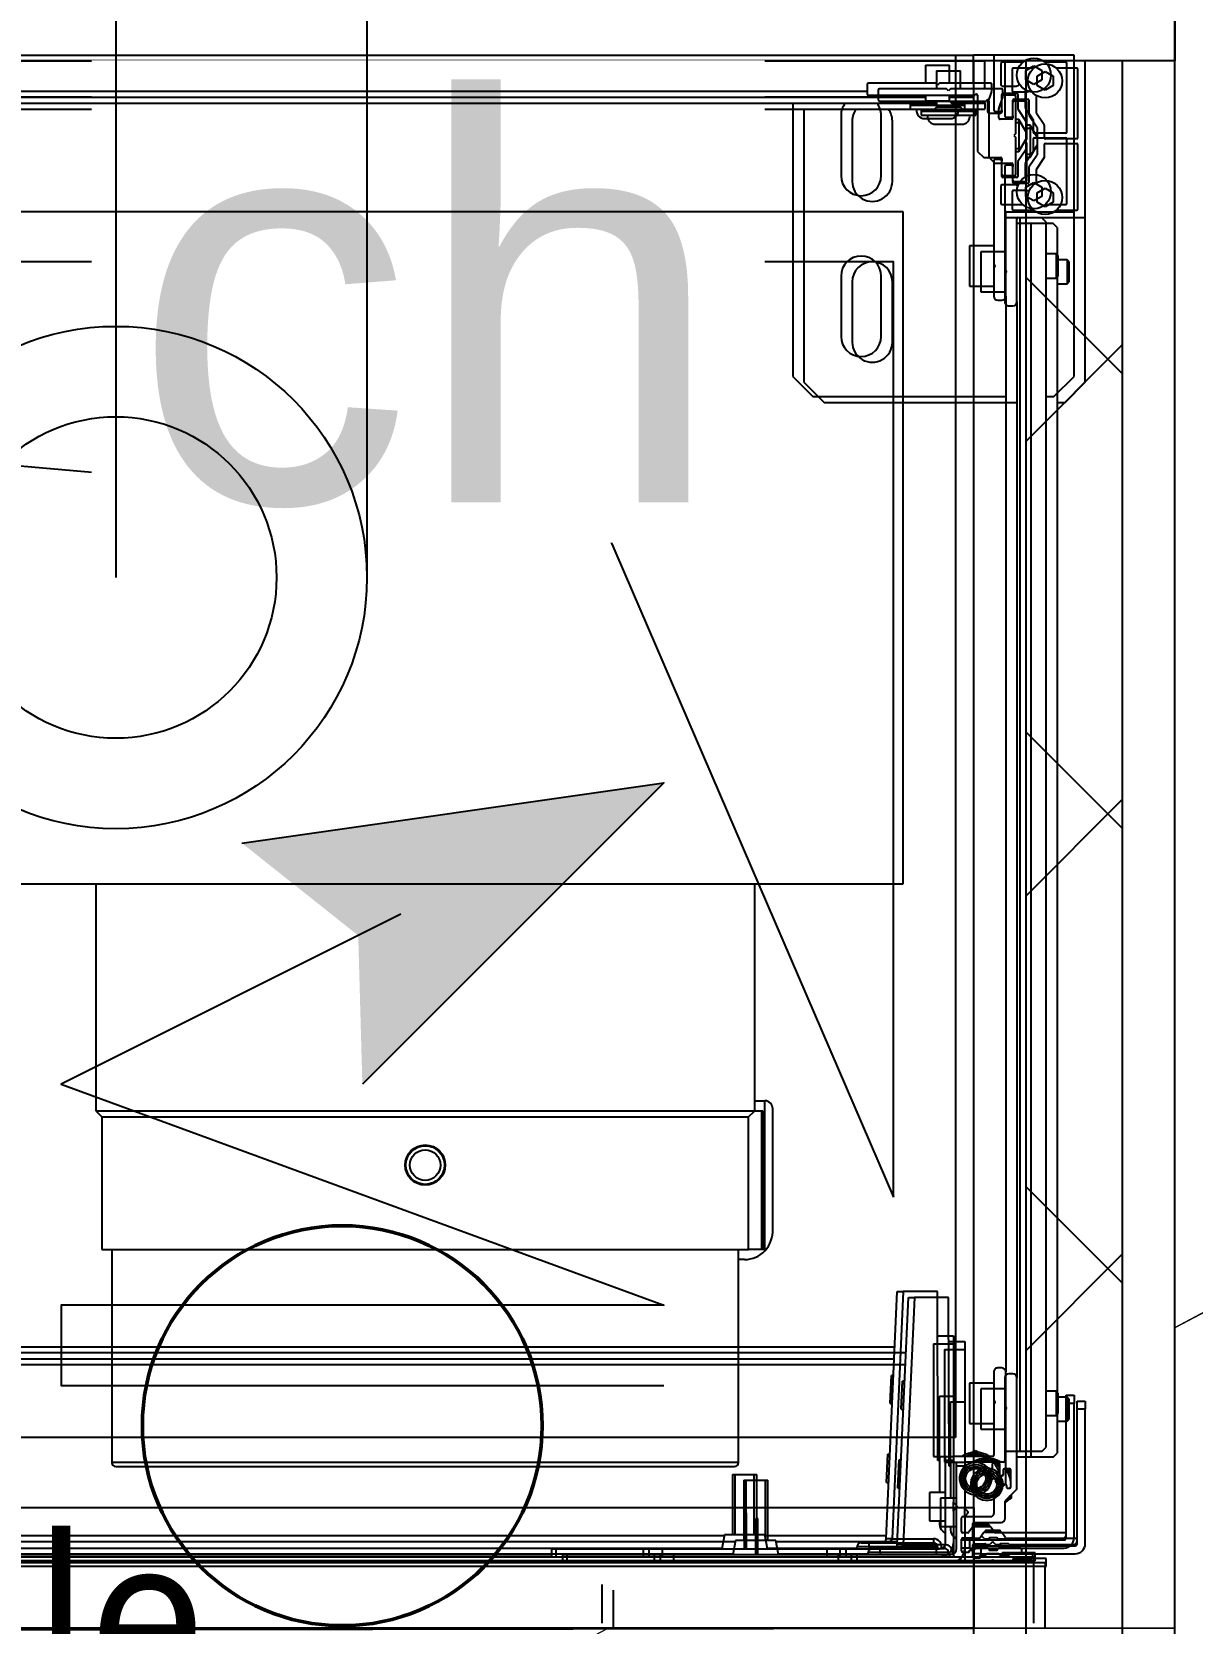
# Model space of a CAD drawing. Header units: millimetres. Extents: x 522027 to 600964, y -380282 to -298602.
# Drawn here: x 567995.1 to 568283.9, y -345042.5 to -344646.5 of the extents above; entities that cross this region are included whole.
import ezdxf

# ---------------------------------------------------------------- set-up
doc = ezdxf.new("R2010")
doc.units = ezdxf.units.MM
for name, color, linetype in [('3-BAT C-Niveau -2', 7, 'Continuous'), ('prlm-CHAUFF', 4, 'Continuous'), ('prlm-MOD', 64, 'Continuous')]:
    doc.layers.add(name, color=color, linetype=linetype)
doc.layers.add('faux plafond', color=9, linetype='Continuous', lineweight=15)
doc.layers.add('prlm-ELEC-CFO', color=1, linetype='Continuous', lineweight=25)
doc.styles.add('Arial', font='arial.ttf')
doc.styles.add('prlm-chauff', font='trebucbi.ttf', dxfattribs={"height": 18})

# ---------------------------------------------------------------- blocks, each defined once
blk = doc.blocks.new('C 90.MTI900_Alu_390')
at = {"layer": 'prlm-MOD', "color": 1, "linetype": 'Continuous'}
for p, q in [((-4.225, 0), (4.225, 0)), ((4.278, 0), (4.225, 0)), ((4.225, -0.07), (4.225, 0)), ((4.472, 0), (4.278, 0)), ((4.475, 0), (4.472, 0)), ((4.475, -0.003), (4.475, 0)), ((4.105, -0.025), (4.165, -0.025)), ((4.105, -0.025), (4.105, -0.07)), ((4.165, -0.07), (4.165, -0.025)), ((4.275, -0.003), (4.275, -0.137)), ((4.293, -0.021), (4.293, -0.074)), ((4.3467, -0.018), (4.296, -0.018)), ((4.355, -0.0385), (4.375, -0.0269)), ((4.355, -0.0615), (4.355, -0.0385)), ((4.375, -0.0269), (4.395, -0.0385)), ((4.395, -0.0385), (4.395, -0.0615)), ((4.454, -0.018), (4.4033, -0.018)), ((4.457, -0.191), (4.457, -0.021)), ((4.475, -0.387), (4.475, -0.003)), ((3.96, -0.073), (3.96, -0.097)), ((4.13, -0.07), (3.963, -0.07)), ((4.135, -0.075), (4.13, -0.07)), ((4.14, -0.07), (4.135, -0.075)), ((4.267, -0.07), (4.14, -0.07)), ((4.27, -0.0895), (4.27, -0.073)), ((4.296, -0.077), (4.3306, -0.077)), ((4.375, -0.0731), (4.355, -0.0615)), ((4.395, -0.0615), (4.375, -0.0731)), ((-4.105, -0.105), (4.105, -0.105)), ((-3.96, -0.09), (3.96, -0.09)), ((3.963, -0.1), (4.229, -0.1)), ((4.105, -0.115), (4.095, -0.125)), ((4.105, -0.1), (4.105, -0.115)), ((4.165, -0.115), (4.105, -0.115)), ((4.165, -0.115), (4.165, -0.1)), ((4.165, -0.105), (4.225, -0.105)), ((4.175, -0.125), (4.165, -0.115)), ((4.225, -0.105), (4.225, -0.1)), ((4.225, -0.105), (4.225, -0.12)), ((4.235, -0.1), (4.235, -0.24)), ((4.2602, -0.1195), (4.2698, -0.0905)), ((4.295, -0.137), (4.295, -0.098)), ((4.298, -0.095), (4.332, -0.095)), ((4.327, -0.1), (4.298, -0.1)), ((4.33, -0.195), (4.33, -0.103)), ((4.335, -0.098), (4.335, -0.1341)), ((4.353, -0.0864), (4.353, -0.1286)), ((-4.1, -0.12), (4.1, -0.12)), ((3.775, -0.12), (3.775, -0.8)), ((3.895, -0.15), (3.895, -0.3)), ((3.995, -0.3), (3.995, -0.15)), ((4.067, -0.12), (4.067, -0.125)), ((4.067, -0.125), (4.203, -0.125)), ((4.067, -0.125), (4.067, -0.135)), ((4.067, -0.135), (4.203, -0.135)), ((4.1025, -0.158), (4.1675, -0.158)), ((4.17, -0.12), (4.225, -0.12)), ((4.203, -0.125), (4.203, -0.12)), ((4.203, -0.135), (4.203, -0.125)), ((4.26, -0.142), (4.26, -0.1205)), ((4.292, -0.145), (4.263, -0.145)), ((4.278, -0.14), (4.292, -0.14)), ((4.295, -0.137), (4.295, -0.142)), ((4.3355, -0.1358), (4.3545, -0.1642)), ((4.3535, -0.1303), (4.3725, -0.1588)), ((4.33, -0.195), (4.325, -0.2)), ((4.3377, -0.16), (4.33, -0.16)), ((4.33, -0.1677), (4.3421, -0.1677)), ((4.3377, -0.16), (4.3377, -0.24)), ((4.355, -0.19), (4.3377, -0.16)), ((4.355, -0.1659), (4.355, -0.2341)), ((4.373, -0.1605), (4.373, -0.191)), ((4.454, -0.194), (4.376, -0.194)), ((4.325, -0.2), (4.33, -0.205)), ((4.33, -0.297), (4.33, -0.205)), ((4.33, -0.2323), (4.3421, -0.2323)), ((4.3545, -0.2358), (4.335, -0.265)), ((4.3377, -0.24), (4.355, -0.21)), ((4.373, -0.209), (4.373, -0.2404)), ((4.376, -0.206), (4.454, -0.206)), ((4.457, -0.369), (4.457, -0.209)), ((4.235, -0.24), (4.25, -0.255)), ((4.25, -0.255), (4.292, -0.255)), ((4.275, -0.263), (4.275, -0.52)), ((4.292, -0.26), (4.278, -0.26)), ((4.295, -0.258), (4.295, -0.263)), ((4.295, -0.302), (4.295, -0.263)), ((4.33, -0.24), (4.3377, -0.24)), ((4.335, -0.265), (4.335, -0.302)), ((4.353, -0.2714), (4.353, -0.3036)), ((4.373, -0.2404), (4.3535, -0.2697)), ((4.298, -0.3), (4.327, -0.3)), ((4.332, -0.305), (4.298, -0.305)), ((4.293, -0.326), (4.293, -0.369)), ((4.328, -0.323), (4.296, -0.323)), ((4.355, -0.3285), (4.375, -0.3169)), ((4.355, -0.3515), (4.355, -0.3285)), ((4.375, -0.3631), (4.355, -0.3515)), ((4.375, -0.3169), (4.395, -0.3285)), ((4.395, -0.3515), (4.375, -0.3631)), ((4.395, -0.3285), (4.395, -0.3515)), ((4.296, -0.372), (4.3467, -0.372)), ((4.305, -0.6), (4.305, -0.393)), ((4.308, -0.39), (4.472, -0.39)), ((4.4033, -0.372), (4.454, -0.372)), ((4.475, -0.8), (4.475, -0.387)), ((4.34, -0.405), (4.305, -0.405)), ((4.34, -0.405), (4.34, -3.475)), ((4.395, -0.405), (4.34, -0.405)), ((4.405, -0.415), (4.395, -0.405)), ((4.405, -0.415), (4.405, -3.465)), ((4.215, -0.475), (4.215, -0.575)), ((4.275, -0.475), (4.215, -0.475)), ((4.43, -0.495), (4.405, -0.495)), ((4.43, -0.495), (4.43, -0.555)), ((4.435, -0.5), (4.43, -0.495)), ((4.435, -0.55), (4.435, -0.5)), ((3.895, -0.55), (3.895, -0.7)), ((3.995, -0.7), (3.995, -0.55)), ((4.275, -0.52), (4.2779, -0.5229)), ((4.275, -0.52), (4.275, -0.53)), ((4.2779, -0.5271), (4.275, -0.53)), ((4.275, -0.53), (4.275, -0.6)), ((4.43, -0.555), (4.435, -0.55)), ((4.215, -0.575), (4.275, -0.575)), ((4.405, -0.555), (4.43, -0.555)), ((4.285, -0.61), (4.295, -0.61)), ((4.305, -0.6), (4.305, -3.277)), ((3.775, -0.8), (3.825, -0.85)), ((4.425, -0.85), (4.475, -0.8)), ((3.825, -0.85), (4.305, -0.85)), ((4.405, -0.85), (4.425, -0.85)), ((4.0071, -3.6913), (4.035, -3.077)), ((4.05, -3.077), (4.0221, -3.692)), ((4.035, -3.077), (4.05, -3.077)), ((4.1351, -3.077), (4.05, -3.077)), ((4.136, -3.497), (4.1351, -3.077)), ((4.125, -3.207), (4.125, -3.487)), ((4.125, -3.207), (4.175, -3.207)), ((4.1353, -3.187), (4.175, -3.187)), ((4.175, -3.187), (4.175, -3.207)), ((4.175, -3.207), (4.175, -3.337)), ((4.0287, -3.215), (-0.1325, -3.215)), ((4.0274, -3.245), (-0.1325, -3.245)), ((4.0173, -3.3556), (4.0205, -3.2854)), ((4.0255, -3.2857), (4.0205, -3.2854)), ((4.275, -3.277), (4.275, -3.3458)), ((4.295, -3.267), (4.285, -3.267)), ((4.305, -3.5528), (4.305, -3.277)), ((4.215, -3.305), (4.215, -3.405)), ((4.275, -3.305), (4.215, -3.305)), ((4.43, -3.325), (4.405, -3.325)), ((4.43, -3.325), (4.43, -3.385)), ((4.435, -3.33), (4.43, -3.325)), ((4.0173, -3.3556), (4.0223, -3.3558)), ((4.14, -3.337), (4.175, -3.337)), ((4.14, -3.487), (4.14, -3.337)), ((4.175, -3.337), (4.175, -3.487)), ((4.275, -3.3458), (4.275, -3.3582)), ((4.275, -3.3582), (4.275, -3.484)), ((4.2759, -3.3479), (4.2779, -3.3499)), ((4.2779, -3.3541), (4.2759, -3.3561)), ((4.435, -3.38), (4.435, -3.33)), ((4.455, -3.355), (4.455, -3.335)), ((4.455, -3.335), (4.475, -3.335)), ((4.455, -3.69), (4.455, -3.355)), ((4.475, -3.355), (4.455, -3.355)), ((4.475, -3.335), (4.475, -3.355)), ((4.475, -3.69), (4.475, -3.355)), ((4.215, -3.405), (4.275, -3.405)), ((4.405, -3.385), (4.43, -3.385)), ((4.43, -3.385), (4.435, -3.38)), ((4.0084, -3.5518), (4.0116, -3.4816)), ((4.0166, -3.4819), (4.0116, -3.4816)), ((4.22, -3.4778), (4.23, -3.472)), ((4.23, -3.472), (4.24, -3.4778)), ((4.34, -3.475), (4.305, -3.475)), ((4.395, -3.475), (4.34, -3.475)), ((4.395, -3.475), (4.405, -3.465)), ((4.125, -3.487), (4.14, -3.487)), ((4.14, -3.4972), (4.136, -3.497)), ((4.14, -3.487), (4.155, -3.487)), ((4.14, -3.487), (4.14, -3.577)), ((4.155, -3.487), (4.175, -3.487)), ((4.155, -3.497), (4.155, -3.487)), ((4.155, -3.702), (4.155, -3.497)), ((4.175, -3.497), (4.155, -3.497)), ((4.175, -3.487), (4.175, -3.49)), ((4.175, -3.49), (4.175, -3.6008)), ((4.272, -3.487), (4.178, -3.487)), ((4.195, -3.5614), (4.195, -3.5226)), ((4.268, -3.521), (4.2657, -3.521)), ((4.271, -3.507), (4.271, -3.518)), ((4.287, -3.504), (4.274, -3.504)), ((4.2854, -3.504), (4.29, -3.5066)), ((4.29, -3.549), (4.29, -3.507)), ((3.625, -3.532), (3.685, -3.532)), ((3.625, -3.532), (3.625, -3.682)), ((3.6311, -3.682), (3.6311, -3.532)), ((3.6789, -3.682), (3.6789, -3.532)), ((3.685, -3.682), (3.685, -3.532)), ((4.0084, -3.5518), (4.0134, -3.552)), ((4.2729, -3.542), (4.276, -3.542)), ((4.2769, -3.5821), (4.3041, -3.5549)), ((4.279, -3.545), (4.279, -3.549)), ((4.282, -3.552), (4.287, -3.552)), ((4.115, -3.577), (4.115, -3.647)), ((4.155, -3.577), (4.115, -3.577)), ((4.175, -3.6232), (4.175, -3.6008)), ((4.1759, -3.6029), (4.1829, -3.6099)), ((4.276, -3.627), (4.276, -3.5842)), ((4.2906, -3.577), (4.2806, -3.5828)), ((4.2906, -3.5684), (4.2906, -3.577)), ((3.655, -3.6411), (3.655, -3.6275)), ((3.66, -3.6275), (3.655, -3.6275)), ((3.655, -3.717), (3.655, -3.6411)), ((3.66, -3.6411), (3.655, -3.6411)), ((3.66, -3.6411), (3.66, -3.6275)), ((3.66, -3.717), (3.66, -3.6411)), ((4.175, -3.6232), (4.175, -3.734)), ((4.1829, -3.6141), (4.1759, -3.6211)), ((4.195, -3.674), (4.195, -3.64)), ((4.198, -3.637), (4.266, -3.637)), ((3.605, -3.682), (3.598, -3.717)), ((3.655, -3.682), (3.605, -3.682)), ((3.705, -3.682), (3.66, -3.682)), ((3.712, -3.717), (3.705, -3.682)), ((4.115, -3.647), (4.155, -3.647)), ((4.14, -3.647), (4.14, -3.6567)), ((4.2109, -3.677), (4.198, -3.677)), ((4.2221, -3.6633), (4.2134, -3.6757)), ((4.2654, -3.662), (4.2246, -3.662)), ((4.227, -3.657), (4.225, -3.659)), ((4.265, -3.659), (4.225, -3.659)), ((4.225, -3.659), (4.225, -3.662)), ((4.263, -3.657), (4.227, -3.657)), ((4.2293, -3.657), (4.2293, -3.662)), ((4.2607, -3.657), (4.2607, -3.662)), ((4.265, -3.659), (4.263, -3.657)), ((4.265, -3.662), (4.265, -3.659)), ((4.2766, -3.6757), (4.2679, -3.6633)), ((4.452, -3.677), (4.2791, -3.677)), ((4.455, -3.682), (4.455, -3.68)), ((-0.16, -3.715), (3.5984, -3.715)), ((3.6044, -3.685), (-0.15, -3.685)), ((3.175, -3.717), (3.185, -3.717)), ((3.175, -3.737), (3.175, -3.717)), ((3.185, -3.717), (3.4033, -3.717)), ((3.185, -3.717), (3.185, -3.737)), ((3.4033, -3.737), (3.4033, -3.717)), ((3.4033, -3.717), (3.4168, -3.717)), ((3.4168, -3.717), (3.45, -3.717)), ((3.4168, -3.717), (3.4168, -3.737)), ((3.45, -3.717), (3.86, -3.717)), ((3.45, -3.717), (3.45, -3.737)), ((4.0074, -3.685), (3.7056, -3.685)), ((3.7116, -3.715), (3.935, -3.715)), ((3.86, -3.717), (3.8932, -3.717)), ((3.86, -3.717), (3.86, -3.737)), ((3.8932, -3.717), (3.9067, -3.717)), ((3.8932, -3.737), (3.8932, -3.717)), ((3.9067, -3.717), (4.14, -3.717)), ((3.9067, -3.717), (3.9067, -3.737)), ((3.935, -3.717), (3.935, -3.712)), ((3.965, -3.712), (3.935, -3.712)), ((3.945, -3.702), (3.965, -3.702)), ((3.965, -3.702), (4.105, -3.702)), ((3.965, -3.712), (3.965, -3.702)), ((3.965, -3.712), (3.965, -3.717)), ((4.105, -3.712), (3.965, -3.712)), ((4.007, -3.6925), (4.0071, -3.6913)), ((4.0071, -3.6913), (4.0221, -3.692)), ((4.0221, -3.692), (4.022, -3.6925)), ((4.0221, -3.692), (4.125, -3.692)), ((4.105, -3.702), (4.125, -3.702)), ((4.105, -3.712), (4.105, -3.702)), ((4.105, -3.717), (4.105, -3.712)), ((4.135, -3.712), (4.105, -3.712)), ((4.125, -3.692), (4.125, -3.702)), ((4.135, -3.712), (4.135, -3.717)), ((4.195, -3.722), (4.195, -3.693)), ((4.195, -3.695), (4.215, -3.695)), ((4.215, -3.715), (4.195, -3.715)), ((4.198, -3.69), (4.2252, -3.69)), ((4.215, -3.695), (4.45, -3.695)), ((4.215, -3.695), (4.215, -3.715)), ((4.215, -3.715), (4.45, -3.715)), ((4.215, -3.72), (4.2251, -3.72)), ((4.215, -3.722), (4.215, -3.72)), ((4.2249, -3.7161), (4.221, -3.72)), ((4.2287, -3.7161), (4.2249, -3.7161)), ((4.225, -3.69), (4.225, -3.695)), ((4.228, -3.692), (4.2367, -3.692)), ((4.2293, -3.69), (4.2293, -3.695)), ((4.2595, -3.715), (4.231, -3.715)), ((4.2429, -3.6871), (4.2388, -3.6911)), ((4.2512, -3.6911), (4.2471, -3.6871)), ((4.2533, -3.692), (4.2625, -3.692)), ((4.2607, -3.69), (4.2607, -3.695)), ((4.2651, -3.7161), (4.2618, -3.7161)), ((4.265, -3.695), (4.265, -3.69)), ((4.269, -3.72), (4.2651, -3.7161)), ((4.2827, -3.69), (4.2653, -3.69)), ((4.2654, -3.72), (4.2826, -3.72)), ((4.2855, -3.692), (4.445, -3.692)), ((4.342, -3.715), (4.2885, -3.715)), ((4.345, -3.724), (4.345, -3.718)), ((-4.375, -3.737), (4.375, -3.737)), ((4.375, -3.747), (-4.375, -3.747)), ((-0.1667, -3.735), (3.175, -3.735)), ((4.165, -3.7265), (4.165, -3.737)), ((4.175, -3.734), (4.175, -3.737)), ((4.198, -3.725), (4.212, -3.725)), ((4.2429, -3.7321), (4.2379, -3.737)), ((4.2486, -3.7335), (4.2414, -3.7335)), ((4.2521, -3.737), (4.2471, -3.7321)), ((4.295, -3.734), (4.295, -3.73)), ((4.298, -3.727), (4.342, -3.727)), ((4.378, -3.727), (4.298, -3.727)), ((4.298, -3.727), (4.298, -3.737)), ((4.375, -3.737), (4.375, -3.747)), ((4.375, -3.747), (4.378, -3.747)), ((4.375, -3.792), (4.375, -3.747)), ((4.378, -3.747), (4.378, -3.727)), ((4.375, -3.902), (4.375, -3.792))]:
    blk.add_line(p, q, dxfattribs=at)
at = {"layer": 'prlm-MOD', "color": 1, "ltscale": 50}
blk.add_lwpolyline([(3.3, -3.8058), (3.3, -3.902)], dxfattribs=at)
at = {"layer": 'prlm-MOD', "color": 1, "linetype": 'Continuous'}
for centre, radius in [((4.375, -0.05), 0.0425), ((4.375, -0.34), 0.0425), ((4.23, -3.542), 0.035), ((4.23, -3.542), 0.03), ((4.23, -3.542), 0.025)]:
    blk.add_circle(centre, radius, dxfattribs=at)
for centre, radius, start, end in [((4.278, -0.003), 0.003, 90, 180), ((4.472, -0.003), 0.003, 0, 90), ((4.296, -0.021), 0.003, 90, 180), ((4.3467, -0.021), 0.003, 84.5182, 90), ((4.4033, -0.021), 0.003, 90, 95.4818), ((4.454, -0.021), 0.003, 0, 90), ((3.963, -0.073), 0.003, 90, 180), ((4.267, -0.073), 0.003, 0, 90), ((4.296, -0.074), 0.003, 180, 270), ((4.3306, -0.067), 0.01, 270, 326.3475), ((3.963, -0.097), 0.003, 180, 270), ((4.232, -0.1), 0.003, 0, 180), ((4.267, -0.0895), 0.003, 341.5651, 0), ((4.298, -0.098), 0.003, 90, 180), ((4.298, -0.103), 0.003, 90, 180), ((4.327, -0.103), 0.003, 0, 90), ((4.332, -0.098), 0.003, 0, 90), ((3.945, -0.15), 0.05, 143.1301, 180), ((3.945, -0.15), 0.05, 0, 36.8699), ((4.1025, -0.138), 0.02, 171.3731, 270), ((4.1025, -0.133), 0.02, 185.7392, 187.1808), ((4.1675, -0.138), 0.02, 270, 8.6269), ((4.1675, -0.133), 0.02, 352.8192, 354.2608), ((4.263, -0.1205), 0.003, 161.5651, 180), ((4.263, -0.142), 0.003, 180, 270), ((4.278, -0.137), 0.003, 180, 270), ((4.292, -0.137), 0.003, 270, 0), ((4.292, -0.142), 0.003, 270, 0), ((4.338, -0.1341), 0.003, 180, 213.6901), ((4.356, -0.1286), 0.003, 180, 213.6901), ((4.352, -0.1659), 0.003, 0, 33.6901), ((4.37, -0.1605), 0.003, 0, 33.6901), ((4.376, -0.191), 0.003, 180, 270), ((4.454, -0.191), 0.003, 270, 0), ((4.352, -0.2341), 0.003, 326.3099, 0), ((4.376, -0.209), 0.003, 90, 180), ((4.454, -0.209), 0.003, 0, 90), ((4.278, -0.263), 0.003, 90, 180), ((4.292, -0.258), 0.003, 0, 90), ((4.292, -0.263), 0.003, 0, 90), ((4.356, -0.2714), 0.003, 146.3099, 180), ((3.945, -0.3), 0.05, 180, 0), ((4.298, -0.297), 0.003, 180, 270), ((4.298, -0.302), 0.003, 180, 270), ((4.327, -0.297), 0.003, 270, 0), ((4.332, -0.302), 0.003, 270, 0), ((4.296, -0.326), 0.003, 90, 180), ((4.328, -0.333), 0.01, 46.149, 90), ((4.296, -0.369), 0.003, 180, 270), ((4.308, -0.393), 0.003, 90, 180), ((4.3467, -0.369), 0.003, 270, 275.4818), ((4.4033, -0.369), 0.003, 264.5182, 270), ((4.454, -0.369), 0.003, 270, 0), ((4.472, -0.387), 0.003, 270, 0), ((3.945, -0.55), 0.05, 0, 180), ((4.2758, -0.525), 0.003, 315, 45), ((4.285, -0.6), 0.01, 180, 270), ((4.295, -0.6), 0.01, 270, 0), ((3.945, -0.7), 0.05, 180, 0), ((4.285, -3.277), 0.01, 90, 180), ((4.295, -3.277), 0.01, 0, 90), ((4.278, -3.3458), 0.003, 180, 225), ((4.278, -3.3582), 0.003, 135, 180), ((4.2758, -3.352), 0.003, 315, 45), ((4.23, -3.542), 0.065, 57.7958, 122.2042), ((4.23, -3.542), 0.06, 66.4435, 113.5565), ((4.272, -3.484), 0.003, 270, 0), ((4.178, -3.49), 0.003, 90, 180), ((4.23, -3.542), 0.04, 33.9272, 355.9994), ((4.2657, -3.518), 0.003, 213.9272, 270), ((4.23, -3.542), 0.04, 0, 33.9272), ((4.268, -3.518), 0.003, 270, 0), ((4.274, -3.507), 0.003, 90, 180), ((4.23, -3.542), 0.06, 0, 39.2965), ((4.23, -3.542), 0.065, 22.6199, 35.7758), ((4.287, -3.507), 0.003, 0, 90), ((4.2729, -3.545), 0.003, 90, 175.9994), ((4.23, -3.542), 0.04, 355.9994, 0), ((4.276, -3.545), 0.003, 0, 90), ((4.282, -3.549), 0.003, 180, 270), ((4.287, -3.549), 0.003, 270, 0), ((4.23, -3.542), 0.06, 351.491, 0), ((4.302, -3.5528), 0.003, 315, 0), ((4.178, -3.6008), 0.003, 180, 225), ((4.23, -3.542), 0.065, 315.0475, 333.838), ((4.279, -3.5842), 0.003, 135, 180), ((4.178, -3.6232), 0.003, 135, 180), ((4.1808, -3.612), 0.003, 315, 45), ((4.198, -3.64), 0.003, 90, 180), ((4.266, -3.627), 0.01, 270, 0), ((4.16, -3.6567), 0.02, 180, 230.1159), ((4.1151, -3.7104), 0.05, 37.0861, 50.1159), ((4.198, -3.674), 0.003, 180, 270), ((4.2109, -3.674), 0.003, 270, 325.008), ((4.2246, -3.665), 0.003, 90, 145.008), ((4.2654, -3.665), 0.003, 34.992, 90), ((4.2791, -3.674), 0.003, 214.992, 270), ((4.445, -3.682), 0.01, 270, 0), ((4.452, -3.68), 0.003, 0, 90), ((3.945, -3.712), 0.01, 90, 180), ((3.997, -3.692), 0.01, 270, 357.3974), ((4.125, -3.712), 0.02, 347.588, 90), ((4.125, -3.712), 0.01, 0, 90), ((4.14, -3.702), 0.035, 270, 0), ((4.14, -3.702), 0.015, 270, 0), ((4.198, -3.693), 0.003, 90, 180), ((4.198, -3.722), 0.003, 180, 270), ((4.212, -3.722), 0.003, 270, 0), ((4.215, -3.715), 0.01, 353.9388, 0), ((4.2251, -3.717), 0.003, 270, 350.4059), ((4.2252, -3.693), 0.003, 19.4712, 90), ((4.231, -3.718), 0.003, 90, 170.4059), ((4.2367, -3.689), 0.003, 270, 315), ((4.245, -3.6892), 0.003, 45, 135), ((4.2533, -3.689), 0.003, 225, 270), ((4.2595, -3.718), 0.003, 9.5941, 90), ((4.2653, -3.693), 0.003, 90, 160.5288), ((4.2654, -3.717), 0.003, 189.5941, 270), ((4.275, -3.715), 0.01, 180, 186.0612), ((4.2826, -3.717), 0.003, 270, 350.4059), ((4.2827, -3.693), 0.003, 19.4712, 90), ((4.2885, -3.718), 0.003, 90, 170.4059), ((4.342, -3.718), 0.003, 0, 90), ((4.45, -3.69), 0.025, 270, 0), ((4.45, -3.69), 0.005, 270, 0), ((4.178, -3.734), 0.003, 180, 270), ((4.245, -3.7342), 0.003, 45, 135), ((4.292, -3.734), 0.003, 270, 0), ((4.298, -3.73), 0.003, 90, 180), ((4.342, -3.724), 0.003, 270, 0)]:
    blk.add_arc(centre, radius, start, end, dxfattribs=at)
for centre, major_axis, ratio, start_param, end_param in [((3.997, -3.692), (-0.025, 0), 0.4, 1.570796, 3.096169), ((4.022, -3.6931), (-0.015, 0.0007), 0.045361, -1.568734, 0)]:
    blk.add_ellipse(centre, major_axis=major_axis, ratio=ratio, start_param=start_param, end_param=end_param, dxfattribs=at)
blk = doc.blocks.new('xi.uta')
at = {"layer": 'prlm-ELEC-CFO', "lineweight": 5}
blk.add_hatch(color=0, dxfattribs=at).paths.add_polyline_path([(-3, 6), (-0.103, 3.699), (0, 0), (7.5, 7.5)])
at = {"layer": 'prlm-ELEC-CFO', "color": 0}
for points in [[(-3, 6), (7.5, 7.5), (0, 0)], [(0.955, 4.227), (-7.5, 0), (7.5, -5.5), (-7.5, -5.5), (-7.5, -7.5), (7.5, -7.5)]]:
    blk.add_lwpolyline(points, dxfattribs=at)

msp = doc.modelspace()

# ---------------------------------------------------------------- hatches: boundary and pattern name
h = msp.add_hatch()
h.set_pattern_fill('02_ISOLANT', color=256, scale=10, angle=90, style=0, pattern_type=2)
h.set_pattern_definition([(134.999993, (505019.33, 142779.7), (-56.568549, -56.568536), []), (224.999993, (505019.33, 142779.7), (-56.568536, 56.568549), [])])
h.paths.add_polyline_path([(568242.59, -345499.51), (568266.59, -345499.51), (568266.59, -344653.71), (568242.59, -344653.71)])
at = {"layer": 'faux plafond'}
h = msp.add_hatch(dxfattribs=at)
h.set_pattern_fill('BA 13', color=256, scale=10, angle=-10.7236, style=0, pattern_type=2)
h.set_pattern_definition([(207.93621, (505019.33, 142779.7), (-142.2261, 319.79952), [])])
h.paths.add_polyline_path([(568279.59, -345043.61), (568279.59, -344229.81), (569629.26, -344229.81), (569629.29, -344877.7), (570299.64, -344877.69), (570299.67, -346529.71), (567330.92, -346531.34), (567330.89, -345045.24)])

# ---------------------------------------------------------------- linework, layer by layer
for p, q in [((568279.59, -344158.71), (568279.59, -344653.71)), ((568279.59, -344158.71), (568279.59, -344653.71)), ((568279.59, -344653.71), (567279.59, -344653.71)), ((568279.59, -344653.71), (567279.59, -344653.71)), ((568229.59, -345499.51), (568229.59, -344653.71)), ((568279.59, -344653.71), (568229.59, -344653.71)), ((568229.59, -345499.51), (568229.59, -344653.71)), ((568242.59, -345499.51), (568242.59, -344653.71)), ((568242.59, -345499.51), (568242.59, -344653.71)), ((568266.59, -345499.51), (568266.59, -344653.71)), ((568266.59, -345499.51), (568266.59, -344653.71)), ((568279.59, -345499.51), (568279.59, -344653.71))]:
    msp.add_line(p, q)
at = {"ltscale": 50.8, "flags": 128}
msp.add_lwpolyline([(568279.59, -345043.61), (568279.59, -344229.81), (569629.26, -344229.81), (569629.29, -344877.7), (570299.64, -344877.69), (570299.67, -346529.71), (567330.92, -346531.34), (567330.89, -345045.24)], close=True, dxfattribs=at)
at = {"flags": 128}
for points in [[(568209.59, -344936.44), (568209.59, -344703.71), (567414.63, -344703.71), (568136.59, -344767.18)], [(567329.59, -345013.71), (568229.59, -345013.71), (568229.59, -345043.71), (567329.59, -345043.71)]]:
    msp.add_lwpolyline(points, close=True, dxfattribs=at)
at = {"layer": '3-BAT C-Niveau -2', "ltscale": 50.8, "flags": 128}
msp.add_lwpolyline([(568279.59, -345043.61), (568279.59, -344229.81), (569629.26, -344229.81), (569629.29, -344877.7), (570299.64, -344877.69), (570299.67, -346529.71), (567330.92, -346531.34), (567330.89, -345045.24)], close=True, dxfattribs=at)
at = {"layer": 'faux plafond'}
msp.add_line((569629.26, -344253.3), (568279.59, -344969.01), dxfattribs=at)
at = {"layer": 'prlm-CHAUFF'}
for p, q in [((568225.03, -344652.28), (568225.03, -344996.28)), ((568225.03, -344996.28), (567807.03, -344996.28))]:
    msp.add_line(p, q, dxfattribs=at)
at = {"layer": 'prlm-CHAUFF', "ltscale": 50}
for p, q in [((568212.03, -344858.49), (568212.03, -344691.29)), ((567402.03, -344858.48), (568212.03, -344858.49)), ((568011.03, -344858.49), (568011.03, -344914.99)), ((568175.03, -344914.99), (568175.03, -344858.49)), ((568175.03, -344912.49), (568177.53, -344912.49)), ((568177.58, -344949.49), (568177.58, -344912.49)), ((568011.03, -344914.99), (568175.03, -344914.99)), ((568011.03, -344914.99), (568012.53, -344916.49)), ((568012.53, -344916.49), (568173.53, -344916.49)), ((568012.53, -344916.49), (568012.53, -344949.49)), ((568173.53, -344916.49), (568175.03, -344914.99)), ((568173.53, -344949.49), (568173.53, -344916.49)), ((568175.03, -344914.99), (568176.83, -344914.99)), ((568176.83, -344949.49), (568176.83, -344914.99)), ((568176.83, -344914.99), (568177.03, -344914.99)), ((568177.03, -344949.49), (568177.03, -344914.99)), ((568179.53, -344944.45), (568179.53, -344914.49)), ((568176.83, -344924.22), (568177.03, -344924.22)), ((568177.03, -344925.22), (568176.83, -344925.22)), ((568176.83, -344925.72), (568177.03, -344925.72)), ((568177.03, -344929.22), (568176.83, -344929.22)), ((568176.83, -344932.99), (568177.03, -344932.99)), ((568177.03, -344936.49), (568176.83, -344936.49)), ((568012.53, -344949.49), (568173.53, -344949.49)), ((568015.03, -344949.49), (568015.02, -345002.49)), ((568171.02, -345002.49), (568171.03, -344949.49)), ((568172.53, -344951.99), (568171.03, -344951.99)), ((568177.58, -344949.49), (568173.53, -344949.49)), ((568171.02, -345002.49), (568015.02, -345002.49)), ((568016.02, -345003.49), (568170.02, -345003.49))]:
    msp.add_line(p, q, dxfattribs=at)
for radius in [5, 4.8, 3.8]:
    msp.add_circle((568093.03, -344928.49), radius, dxfattribs=at)
for centre, radius, start, end in [((568177.53, -344914.49), 2, 88.3228, 89.9989), ((568177.53, -344914.49), 2, 359.9989, 88.3228), ((568171.77, -344944.69), 7.76, 318.5237, 1.7664), ((568172.53, -344944.99), 7, 269.9989, 316.272), ((568016.02, -345002.49), 1, 179.9989, 269.9989), ((568170.02, -345002.49), 1, 269.9989, 359.9989)]:
    msp.add_arc(centre, radius, start, end, dxfattribs=at)
for centre, major_axis, ratio, start_param, end_param in [((568164.53, -344938.32), (12.5, 0), 0.146694, 0, 0.179125), ((568172.53, -344938.32), (4.5, 0), 0.974723, 5.983927, 6.283185), ((568172.53, -344941.88), (4.5, 0), 0.974723, 5.983927, 6.283185)]:
    msp.add_ellipse(centre, major_axis=major_axis, ratio=ratio, start_param=start_param, end_param=end_param, dxfattribs=at)
msp.add_open_spline([(568176.84, -344946.2), (568176.88, -344946.08), (568176.91, -344945.95), (568177, -344945.53), (568177.03, -344945.23), (568177.03, -344944.94)], degree=3, knots=[0.8185803, 0.8185803, 0.8185803, 0.8185803, 0.875, 0.875, 1, 1, 1, 1], dxfattribs=at)
at = {"layer": 'prlm-ELEC-CFO', "lineweight": 50}
msp.add_circle((568072.39, -344993.34), 49.76, dxfattribs=at)
at = {"layer": 'prlm-MOD'}
for p, q in [((568234.83, -344652.28), (568229.53, -344652.28)), ((568229.53, -344659.28), (568229.53, -344652.28)), ((568254.23, -344652.28), (568234.83, -344652.28)), ((568254.53, -344652.28), (568254.23, -344652.28)), ((568254.53, -344652.58), (568254.53, -344652.28)), ((568217.53, -344654.78), (568223.53, -344654.78)), ((568217.53, -344654.78), (568217.53, -344659.28)), ((568223.53, -344659.28), (568223.53, -344654.78)), ((568234.53, -344652.58), (568234.53, -344665.98)), ((568236.33, -344654.38), (568236.33, -344659.68)), ((568241.7, -344654.08), (568236.63, -344654.08)), ((568242.53, -344656.13), (568244.53, -344654.98)), ((568242.53, -344658.44), (568242.53, -344656.13)), ((568244.53, -344654.98), (568246.53, -344656.13)), ((568246.53, -344656.13), (568246.53, -344658.44)), ((568252.43, -344654.08), (568247.36, -344654.08)), ((568252.73, -344671.38), (568252.73, -344654.38)), ((568254.53, -344690.98), (568254.53, -344652.58)), ((568203.03, -344659.58), (568203.03, -344661.98)), ((568220.03, -344659.28), (568203.33, -344659.28)), ((568220.53, -344659.78), (568220.03, -344659.28)), ((568221.03, -344659.28), (568220.53, -344659.78)), ((568233.73, -344659.28), (568221.03, -344659.28)), ((568234.03, -344661.24), (568234.03, -344659.58)), ((568236.63, -344659.98), (568240.1, -344659.98)), ((568244.53, -344659.59), (568242.53, -344658.44)), ((568246.53, -344658.44), (568244.53, -344659.59)), ((568203.33, -344662.28), (568229.93, -344662.28)), ((568217.53, -344663.78), (568216.53, -344664.78)), ((568217.53, -344662.28), (568217.53, -344663.78)), ((568223.53, -344663.78), (568217.53, -344663.78)), ((568223.53, -344663.78), (568223.53, -344662.28)), ((568223.53, -344662.78), (568229.53, -344662.78)), ((568224.53, -344664.78), (568223.53, -344663.78)), ((568229.53, -344662.78), (568229.53, -344662.28)), ((568229.53, -344662.78), (568229.53, -344664.28)), ((568230.53, -344662.28), (568230.53, -344676.28)), ((568233.05, -344664.24), (568234.02, -344661.33)), ((568236.53, -344665.98), (568236.53, -344662.08)), ((568236.83, -344661.78), (568240.23, -344661.78)), ((568239.73, -344662.28), (568236.83, -344662.28)), ((568240.03, -344671.78), (568240.03, -344662.58)), ((568240.53, -344662.08), (568240.53, -344665.69)), ((568242.33, -344660.92), (568242.33, -344665.15)), ((568184.53, -344664.28), (568184.53, -344732.28)), ((568196.53, -344667.28), (568196.53, -344682.28)), ((568206.53, -344682.28), (568206.53, -344667.28)), ((568213.73, -344664.28), (568213.73, -344664.78)), ((568213.73, -344664.78), (568227.33, -344664.78)), ((568213.73, -344664.78), (568213.73, -344665.78)), ((568213.73, -344665.78), (568227.33, -344665.78)), ((568217.28, -344668.08), (568223.78, -344668.08)), ((568224.03, -344664.28), (568229.53, -344664.28)), ((568227.33, -344664.78), (568227.33, -344664.28)), ((568227.33, -344665.78), (568227.33, -344664.78)), ((568233.03, -344666.48), (568233.03, -344664.33)), ((568236.23, -344666.78), (568233.33, -344666.78)), ((568234.83, -344666.28), (568236.23, -344666.28)), ((568236.53, -344665.98), (568236.53, -344666.48)), ((568240.58, -344665.86), (568242.48, -344668.71)), ((568242.38, -344665.31), (568244.28, -344668.16)), ((568240.03, -344671.78), (568239.53, -344672.28)), ((568240.8, -344668.28), (568240.03, -344668.28)), ((568240.03, -344669.05), (568241.24, -344669.05)), ((568240.8, -344668.28), (568240.8, -344676.28)), ((568242.53, -344671.28), (568240.8, -344668.28)), ((568242.53, -344668.88), (568242.53, -344675.69)), ((568244.33, -344668.33), (568244.33, -344671.38)), ((568252.43, -344671.68), (568244.63, -344671.68)), ((568239.53, -344672.28), (568240.03, -344672.78)), ((568240.03, -344681.98), (568240.03, -344672.78)), ((568240.03, -344675.52), (568241.24, -344675.52)), ((568242.48, -344675.86), (568240.53, -344678.78)), ((568240.8, -344676.28), (568242.53, -344673.28)), ((568244.33, -344673.18), (568244.33, -344676.33)), ((568244.63, -344672.88), (568252.43, -344672.88)), ((568252.73, -344689.18), (568252.73, -344673.18)), ((568230.53, -344676.28), (568232.03, -344677.78)), ((568232.03, -344677.78), (568236.23, -344677.78)), ((568234.53, -344678.58), (568234.53, -344704.28)), ((568236.23, -344678.28), (568234.83, -344678.28)), ((568236.53, -344678.08), (568236.53, -344678.58)), ((568236.53, -344682.48), (568236.53, -344678.58)), ((568240.03, -344676.28), (568240.8, -344676.28)), ((568240.53, -344678.78), (568240.53, -344682.48)), ((568242.33, -344679.42), (568242.33, -344682.65)), ((568244.33, -344676.33), (568242.38, -344679.25)), ((568236.83, -344682.28), (568239.73, -344682.28)), ((568240.23, -344682.78), (568236.83, -344682.78)), ((568242.53, -344685.13), (568244.53, -344683.98)), ((568244.53, -344683.98), (568246.53, -344685.13)), ((568236.33, -344684.88), (568236.33, -344689.18)), ((568239.83, -344684.58), (568236.63, -344684.58)), ((568242.53, -344687.44), (568242.53, -344685.13)), ((568244.53, -344688.59), (568242.53, -344687.44)), ((568246.53, -344687.44), (568244.53, -344688.59)), ((568246.53, -344685.13), (568246.53, -344687.44)), ((568236.63, -344689.48), (568241.7, -344689.48)), ((568237.53, -344712.28), (568237.53, -344691.58)), ((568237.83, -344691.28), (568254.23, -344691.28)), ((568247.36, -344689.48), (568252.43, -344689.48)), ((568254.53, -344732.28), (568254.53, -344690.98)), ((568241.03, -344692.78), (568237.53, -344692.78)), ((568241.03, -344692.78), (568241.03, -344999.78)), ((568246.53, -344692.78), (568241.03, -344692.78)), ((568247.53, -344693.78), (568246.53, -344692.78)), ((568247.53, -344693.78), (568247.53, -344998.78)), ((568228.53, -344699.78), (568228.53, -344709.78)), ((568234.53, -344699.78), (568228.53, -344699.78)), ((568250.03, -344701.78), (568247.53, -344701.78)), ((568250.03, -344701.78), (568250.03, -344707.79)), ((568250.53, -344702.28), (568250.03, -344701.78)), ((568250.53, -344707.29), (568250.53, -344702.28)), ((568196.53, -344707.28), (568196.53, -344722.28)), ((568206.53, -344722.28), (568206.53, -344707.28)), ((568234.53, -344704.28), (568234.82, -344704.57)), ((568234.53, -344704.28), (568234.53, -344705.28)), ((568234.82, -344705), (568234.53, -344705.28)), ((568234.53, -344705.28), (568234.53, -344712.28)), ((568247.53, -344707.79), (568250.03, -344707.79)), ((568250.03, -344707.79), (568250.53, -344707.29)), ((568228.53, -344709.78), (568234.53, -344709.78)), ((568235.53, -344713.28), (568236.53, -344713.28)), ((568237.53, -344712.28), (568237.53, -344979.98)), ((568184.53, -344732.28), (568189.53, -344737.28)), ((568249.53, -344737.28), (568254.53, -344732.28)), ((568189.53, -344737.28), (568237.53, -344737.28)), ((568247.53, -344737.28), (568249.53, -344737.28)), ((568207.74, -345021.42), (568210.53, -344959.98)), ((568212.03, -344959.98), (568209.24, -345021.48)), ((568210.53, -344959.98), (568212.03, -344959.98)), ((568220.54, -344959.98), (568212.03, -344959.98)), ((568220.63, -345001.98), (568220.54, -344959.98)), ((568219.53, -344972.98), (568219.53, -345000.98)), ((568219.53, -344972.98), (568224.53, -344972.98)), ((568220.57, -344970.98), (568224.53, -344970.98)), ((568224.53, -344970.98), (568224.53, -344972.98)), ((568224.53, -344972.98), (568224.53, -344985.98)), ((568209.9, -344973.78), (567793.78, -344973.78)), ((568209.77, -344976.78), (567793.78, -344976.78)), ((568208.76, -344987.85), (568209.08, -344980.83)), ((568209.58, -344980.85), (568209.08, -344980.83)), ((568234.53, -344979.98), (568234.53, -344986.86)), ((568236.53, -344978.98), (568235.53, -344978.98)), ((568237.53, -345007.56), (568237.53, -344979.98)), ((568228.53, -344982.78), (568228.53, -344992.78)), ((568234.53, -344982.78), (568228.53, -344982.78)), ((568250.03, -344984.78), (568247.53, -344984.78)), ((568250.03, -344984.78), (568250.03, -344990.79)), ((568250.53, -344985.28), (568250.03, -344984.78)), ((568208.76, -344987.85), (568209.26, -344987.87)), ((568221.03, -344985.98), (568224.53, -344985.98)), ((568221.03, -345000.98), (568221.03, -344985.98)), ((568224.53, -344985.98), (568224.53, -345000.98)), ((568234.53, -344986.86), (568234.53, -344988.11)), ((568234.53, -344988.11), (568234.53, -345000.68)), ((568234.62, -344987.07), (568234.82, -344987.27)), ((568234.82, -344987.7), (568234.62, -344987.9)), ((568250.53, -344990.29), (568250.53, -344985.28)), ((568252.53, -344987.78), (568252.53, -344985.78)), ((568252.53, -344985.78), (568254.53, -344985.78)), ((568252.53, -345021.28), (568252.53, -344987.78)), ((568254.53, -344987.78), (568252.53, -344987.78)), ((568254.53, -344985.78), (568254.53, -344987.78)), ((568254.53, -345021.28), (568254.53, -344987.78)), ((568228.53, -344992.78), (568234.53, -344992.78)), ((568247.53, -344990.79), (568250.03, -344990.79)), ((568250.03, -344990.79), (568250.53, -344990.29)), ((568207.87, -345007.46), (568208.19, -345000.45)), ((568208.69, -345000.47), (568208.19, -345000.45)), ((568229.03, -345000.06), (568230.03, -344999.48)), ((568230.03, -344999.48), (568231.03, -345000.06)), ((568241.03, -344999.78), (568237.53, -344999.78)), ((568246.53, -344999.78), (568241.03, -344999.78)), ((568246.53, -344999.78), (568247.53, -344998.78)), ((568219.53, -345000.98), (568221.03, -345000.98)), ((568221.03, -345002), (568220.63, -345001.98)), ((568221.03, -345000.98), (568222.53, -345000.98)), ((568221.03, -345000.98), (568221.03, -345009.98)), ((568222.53, -345000.98), (568224.53, -345000.98)), ((568222.53, -345001.98), (568222.53, -345000.98)), ((568222.53, -345022.48), (568222.53, -345001.98)), ((568224.53, -345001.98), (568222.53, -345001.98)), ((568224.53, -345000.98), (568224.53, -345001.28)), ((568224.53, -345001.28), (568224.53, -345012.36)), ((568234.23, -345000.98), (568224.83, -345000.98)), ((568226.53, -345008.42), (568226.53, -345004.55)), ((568233.83, -345004.38), (568233.6, -345004.38)), ((568234.13, -345002.98), (568234.13, -345004.08)), ((568235.73, -345002.68), (568234.43, -345002.68)), ((568235.57, -345002.68), (568236.03, -345002.95)), ((568236.03, -345007.18), (568236.03, -345002.98)), ((568169.53, -345005.48), (568175.53, -345005.48)), ((568169.53, -345005.48), (568169.53, -345020.48)), ((568170.14, -345020.48), (568170.14, -345005.48)), ((568174.92, -345020.48), (568174.92, -345005.48)), ((568175.53, -345020.48), (568175.53, -345005.48)), ((568207.87, -345007.46), (568208.37, -345007.49)), ((568234.32, -345006.48), (568234.63, -345006.48)), ((568234.72, -345010.5), (568237.44, -345007.77)), ((568234.93, -345006.78), (568234.93, -345007.18)), ((568235.23, -345007.48), (568235.73, -345007.48)), ((568218.53, -345009.98), (568218.53, -345016.98)), ((568222.53, -345009.98), (568218.53, -345009.98)), ((568224.53, -345014.61), (568224.53, -345012.36)), ((568224.62, -345012.57), (568225.32, -345013.27)), ((568234.63, -345014.98), (568234.63, -345010.71)), ((568236.09, -345009.98), (568235.09, -345010.56)), ((568236.09, -345009.12), (568236.09, -345009.98)), ((568172.53, -345016.4), (568172.53, -345015.03)), ((568173.03, -345015.03), (568172.53, -345015.03)), ((568172.53, -345023.98), (568172.53, -345016.4)), ((568173.03, -345016.4), (568172.53, -345016.4)), ((568173.03, -345016.4), (568173.03, -345015.03)), ((568173.03, -345023.98), (568173.03, -345016.4)), ((568224.53, -345014.61), (568224.53, -345025.68)), ((568225.32, -345013.7), (568224.62, -345014.4)), ((568226.53, -345019.68), (568226.53, -345016.28)), ((568226.83, -345015.98), (568233.63, -345015.98)), ((568167.53, -345020.48), (568166.83, -345023.98)), ((568172.53, -345020.48), (568167.53, -345020.48)), ((568177.53, -345020.48), (568173.03, -345020.48)), ((568178.23, -345023.98), (568177.53, -345020.48)), ((568218.53, -345016.98), (568222.53, -345016.98)), ((568221.03, -345016.98), (568221.03, -345017.95)), ((568228.12, -345019.98), (568226.83, -345019.98)), ((568229.24, -345018.61), (568228.37, -345019.86)), ((568233.57, -345018.48), (568229.49, -345018.48)), ((568229.73, -345017.98), (568229.53, -345018.18)), ((568233.53, -345018.18), (568229.53, -345018.18)), ((568229.53, -345018.18), (568229.53, -345018.48)), ((568233.33, -345017.98), (568229.73, -345017.98)), ((568229.96, -345017.98), (568229.96, -345018.48)), ((568233.1, -345017.98), (568233.1, -345018.48)), ((568233.53, -345018.18), (568233.33, -345017.98)), ((568233.53, -345018.48), (568233.53, -345018.18)), ((568234.69, -345019.86), (568233.82, -345018.61)), ((568252.23, -345019.98), (568234.94, -345019.98)), ((568252.53, -345020.48), (568252.53, -345020.28)), ((567791.03, -345023.78), (568166.87, -345023.78)), ((568167.47, -345020.78), (567792.03, -345020.78)), ((568124.53, -345023.98), (568125.53, -345023.98)), ((568124.53, -345025.98), (568124.53, -345023.98)), ((568125.53, -345023.98), (568147.36, -345023.98)), ((568125.53, -345023.98), (568125.53, -345025.98)), ((568147.36, -345025.98), (568147.36, -345023.98)), ((568147.36, -345023.98), (568148.71, -345023.98)), ((568148.71, -345023.98), (568152.03, -345023.98)), ((568148.71, -345023.98), (568148.71, -345025.98)), ((568152.03, -345023.98), (568193.03, -345023.98)), ((568152.03, -345023.98), (568152.03, -345025.98)), ((568207.77, -345020.78), (568177.59, -345020.78)), ((568178.19, -345023.78), (568200.53, -345023.78)), ((568193.03, -345023.98), (568196.35, -345023.98)), ((568193.03, -345023.98), (568193.03, -345025.98)), ((568196.35, -345023.98), (568197.7, -345023.98)), ((568196.35, -345025.98), (568196.35, -345023.98)), ((568197.7, -345023.98), (568221.03, -345023.98)), ((568197.7, -345023.98), (568197.7, -345025.98)), ((568200.53, -345023.98), (568200.53, -345023.48)), ((568203.53, -345023.48), (568200.53, -345023.48)), ((568201.53, -345022.48), (568203.53, -345022.48)), ((568203.53, -345022.48), (568217.53, -345022.48)), ((568203.53, -345023.48), (568203.53, -345022.48)), ((568203.53, -345023.48), (568203.53, -345023.98)), ((568217.53, -345023.48), (568203.53, -345023.48)), ((568207.73, -345021.53), (568207.74, -345021.42)), ((568207.74, -345021.42), (568209.24, -345021.48)), ((568209.24, -345021.48), (568209.23, -345021.53)), ((568209.24, -345021.48), (568219.53, -345021.48)), ((568217.53, -345022.48), (568219.53, -345022.48)), ((568217.53, -345023.48), (568217.53, -345022.48)), ((568217.53, -345023.98), (568217.53, -345023.48)), ((568220.53, -345023.48), (568217.53, -345023.48)), ((568219.53, -345021.48), (568219.53, -345022.48)), ((568220.53, -345023.48), (568220.53, -345023.98)), ((568226.53, -345024.48), (568226.53, -345021.58)), ((568226.53, -345021.78), (568228.53, -345021.78)), ((568228.53, -345023.78), (568226.53, -345023.78)), ((568226.83, -345021.28), (568229.55, -345021.28)), ((568228.53, -345021.78), (568252.03, -345021.78)), ((568228.53, -345021.78), (568228.53, -345023.78)), ((568228.53, -345023.78), (568252.03, -345023.78)), ((568228.53, -345024.28), (568229.54, -345024.28)), ((568228.53, -345024.48), (568228.53, -345024.28)), ((568229.52, -345023.89), (568229.13, -345024.28)), ((568229.9, -345023.89), (568229.52, -345023.89)), ((568229.53, -345021.28), (568229.53, -345021.78)), ((568229.83, -345021.48), (568230.7, -345021.48)), ((568229.96, -345021.28), (568229.96, -345021.78)), ((568232.98, -345023.78), (568230.13, -345023.78)), ((568231.32, -345020.99), (568230.91, -345021.4)), ((568232.15, -345021.4), (568231.74, -345020.99)), ((568232.36, -345021.48), (568233.28, -345021.48)), ((568233.1, -345021.29), (568233.1, -345021.78)), ((568233.54, -345023.89), (568233.21, -345023.89)), ((568233.53, -345021.78), (568233.53, -345021.29)), ((568233.93, -345024.28), (568233.54, -345023.89)), ((568235.3, -345021.28), (568233.56, -345021.28)), ((568233.57, -345024.28), (568235.29, -345024.28)), ((568235.58, -345021.48), (568251.53, -345021.48)), ((568241.23, -345023.78), (568235.88, -345023.78)), ((568241.53, -345024.68), (568241.53, -345024.08)), ((567369.53, -345025.98), (568244.53, -345025.98)), ((568244.53, -345026.98), (567369.53, -345026.98)), ((567790.36, -345025.78), (568124.53, -345025.78)), ((568223.53, -345024.93), (568223.53, -345025.98)), ((568224.53, -345025.68), (568224.53, -345025.98)), ((568226.83, -345024.78), (568228.23, -345024.78)), ((568231.32, -345025.49), (568230.82, -345025.98)), ((568231.89, -345025.63), (568231.17, -345025.63)), ((568232.24, -345025.98), (568231.74, -345025.49)), ((568236.53, -345025.68), (568236.53, -345025.28)), ((568236.83, -345024.98), (568241.23, -345024.98)), ((568244.83, -345024.98), (568236.83, -345024.98)), ((568236.83, -345024.98), (568236.83, -345025.98)), ((568244.53, -345025.98), (568244.53, -345026.98)), ((568244.53, -345026.98), (568244.83, -345026.98)), ((568244.53, -345031.48), (568244.53, -345026.98)), ((568244.83, -345026.98), (568244.83, -345024.98)), ((568244.53, -345042.48), (568244.53, -345031.48))]:
    msp.add_line(p, q, dxfattribs=at)
at = {"layer": 'prlm-MOD', "ltscale": 50}
msp.add_line((568137.03, -345032.86), (568137.03, -345042.48), dxfattribs=at)
at = {"layer": 'prlm-MOD'}
for centre, radius in [((568244.53, -344657.28), 4.25), ((568244.53, -344686.28), 4.25), ((568230.03, -345006.48), 3.5), ((568230.03, -345006.48), 3), ((568230.03, -345006.48), 2.5)]:
    msp.add_circle(centre, radius, dxfattribs=at)
for centre, radius, start, end in [((568234.83, -344652.58), 0.3, 89.9999, 179.9999), ((568254.23, -344652.58), 0.3, 359.9999, 89.9999), ((568236.63, -344654.38), 0.3, 89.9999, 179.9999), ((568241.7, -344654.38), 0.3, 84.5181, 89.9999), ((568247.36, -344654.38), 0.3, 89.9999, 95.4817), ((568252.43, -344654.38), 0.3, 359.9999, 89.9999), ((568203.33, -344659.58), 0.3, 89.9999, 179.9999), ((568233.73, -344659.58), 0.3, 359.9999, 89.9999), ((568236.63, -344659.68), 0.3, 179.9999, 269.9999), ((568240.1, -344658.98), 1, 269.9999, 326.3474), ((568203.33, -344661.98), 0.3, 179.9999, 269.9999), ((568230.23, -344662.28), 0.3, 359.9999, 179.9999), ((568233.73, -344661.24), 0.3, 341.5649, 359.9999), ((568236.83, -344662.08), 0.3, 89.9999, 179.9999), ((568236.83, -344662.58), 0.3, 89.9999, 179.9999), ((568239.73, -344662.58), 0.3, 359.9999, 89.9999), ((568240.23, -344662.08), 0.3, 359.9999, 89.9999), ((568201.53, -344667.28), 5, 143.13, 179.9999), ((568201.53, -344667.28), 5, 359.9999, 36.8698), ((568217.28, -344666.08), 2, 171.373, 269.9999), ((568217.28, -344665.58), 2, 185.7391, 187.1806), ((568223.78, -344666.08), 2, 269.9999, 8.6268), ((568223.78, -344665.58), 2, 352.8191, 354.2607), ((568233.33, -344664.33), 0.3, 161.5649, 179.9999), ((568233.33, -344666.48), 0.3, 179.9999, 269.9999), ((568234.83, -344665.98), 0.3, 179.9999, 269.9999), ((568236.23, -344665.98), 0.3, 269.9999, 359.9999), ((568236.23, -344666.48), 0.3, 269.9999, 359.9999), ((568240.83, -344665.69), 0.3, 179.9999, 213.69), ((568242.63, -344665.15), 0.3, 179.9999, 213.69), ((568244.03, -344668.33), 0.3, 359.9999, 33.69), ((568242.23, -344668.88), 0.3, 359.9999, 33.69), ((568244.63, -344671.38), 0.3, 179.9999, 269.9999), ((568252.43, -344671.38), 0.3, 269.9999, 359.9999), ((568242.23, -344675.69), 0.3, 326.3098, 359.9999), ((568244.63, -344673.18), 0.3, 89.9999, 179.9999), ((568252.43, -344673.18), 0.3, 359.9999, 89.9999), ((568234.83, -344678.58), 0.3, 89.9999, 179.9999), ((568236.23, -344678.08), 0.3, 359.9999, 89.9999), ((568236.23, -344678.58), 0.3, 359.9999, 89.9999), ((568242.63, -344679.42), 0.3, 146.3098, 179.9999), ((568201.53, -344682.28), 5, 179.9999, 359.9999), ((568236.83, -344681.98), 0.3, 179.9999, 269.9999), ((568236.83, -344682.48), 0.3, 179.9999, 269.9999), ((568239.73, -344681.98), 0.3, 269.9999, 359.9999), ((568240.23, -344682.48), 0.3, 269.9999, 359.9999), ((568236.63, -344684.88), 0.3, 89.9999, 179.9999), ((568239.83, -344685.58), 1, 46.1489, 89.9999), ((568236.63, -344689.18), 0.3, 179.9999, 269.9999), ((568237.83, -344691.58), 0.3, 89.9999, 179.9999), ((568241.7, -344689.18), 0.3, 269.9999, 275.4816), ((568247.36, -344689.18), 0.3, 264.5181, 269.9999), ((568252.43, -344689.18), 0.3, 269.9999, 359.9999), ((568254.23, -344690.98), 0.3, 269.9999, 359.9999), ((568201.53, -344707.28), 5, 359.9999, 179.9999), ((568234.61, -344704.78), 0.3, 314.9999, 44.9999), ((568235.53, -344712.28), 1, 179.9999, 269.9999), ((568236.53, -344712.28), 1, 269.9999, 359.9999), ((568201.53, -344722.28), 5, 179.9999, 359.9999), ((568235.53, -344979.98), 1, 89.9999, 179.9999), ((568236.53, -344979.98), 1, 359.9999, 89.9999), ((568234.83, -344986.86), 0.3, 179.9999, 224.9999), ((568234.83, -344988.11), 0.3, 134.9999, 179.9999), ((568234.61, -344987.48), 0.3, 314.9999, 44.9999), ((568230.03, -345006.48), 6.5, 57.7957, 122.2041), ((568230.03, -345006.48), 6, 66.4434, 113.5563), ((568234.23, -345000.68), 0.3, 269.9999, 359.9999), ((568224.83, -345001.28), 0.3, 89.9999, 179.9999), ((568230.03, -345006.48), 4, 33.9271, 355.9993), ((568233.6, -345004.08), 0.3, 213.9271, 269.9999), ((568230.03, -345006.48), 4, 359.9999, 33.9271), ((568233.83, -345004.08), 0.3, 269.9999, 359.9999), ((568234.43, -345002.98), 0.3, 89.9999, 179.9999), ((568230.03, -345006.48), 6, 359.9999, 39.2964), ((568230.03, -345006.48), 6.5, 22.6197, 35.7757), ((568235.73, -345002.98), 0.3, 359.9999, 89.9999), ((568234.32, -345006.78), 0.3, 89.9999, 175.9993), ((568230.03, -345006.48), 4, 355.9993, 359.9999), ((568234.63, -345006.78), 0.3, 359.9999, 89.9999), ((568235.23, -345007.18), 0.3, 179.9999, 269.9999), ((568235.73, -345007.18), 0.3, 269.9999, 359.9999), ((568230.03, -345006.48), 6, 351.4909, 359.9999), ((568237.23, -345007.56), 0.3, 314.9999, 359.9999), ((568224.83, -345012.36), 0.3, 179.9999, 224.9999), ((568230.03, -345006.48), 6.5, 315.0473, 333.8379), ((568234.93, -345010.71), 0.3, 134.9999, 179.9999), ((568224.83, -345014.61), 0.3, 134.9999, 179.9999), ((568225.11, -345013.48), 0.3, 314.9999, 44.9999), ((568226.83, -345016.28), 0.3, 89.9999, 179.9999), ((568233.63, -345014.98), 1, 269.9999, 359.9999), ((568223.03, -345017.95), 2, 179.9999, 230.1158), ((568218.54, -345023.32), 5, 37.0859, 50.1158), ((568226.83, -345019.68), 0.3, 179.9999, 269.9999), ((568228.12, -345019.68), 0.3, 269.9999, 325.0079), ((568229.49, -345018.78), 0.3, 89.9999, 145.0079), ((568233.57, -345018.78), 0.3, 34.9919, 89.9999), ((568234.94, -345019.68), 0.3, 214.9919, 269.9999), ((568251.53, -345020.48), 1, 269.9999, 359.9999), ((568252.23, -345020.28), 0.3, 359.9999, 89.9999), ((568201.53, -345023.48), 1, 89.9999, 179.9999), ((568206.73, -345021.48), 1, 269.9999, 357.3973), ((568219.53, -345023.48), 2, 347.5878, 89.9999), ((568219.53, -345023.48), 1, 359.9999, 89.9999), ((568221.03, -345022.48), 3.5, 269.9999, 359.9999), ((568221.03, -345022.48), 1.5, 269.9999, 359.9999), ((568226.83, -345021.58), 0.3, 89.9999, 179.9999), ((568226.83, -345024.48), 0.3, 179.9999, 269.9999), ((568228.23, -345024.48), 0.3, 269.9999, 359.9999), ((568228.53, -345023.78), 1, 353.9387, 359.9999), ((568229.54, -345023.98), 0.3, 269.9999, 350.4058), ((568229.55, -345021.58), 0.3, 19.4711, 89.9999), ((568230.13, -345024.08), 0.3, 89.9999, 170.4058), ((568230.7, -345021.18), 0.3, 269.9999, 314.9999), ((568231.53, -345021.2), 0.3, 44.9999, 134.9999), ((568232.36, -345021.18), 0.3, 224.9999, 269.9999), ((568232.98, -345024.08), 0.3, 9.594, 89.9999), ((568233.56, -345021.58), 0.3, 89.9999, 160.5287), ((568233.57, -345023.98), 0.3, 189.594, 269.9999), ((568234.53, -345023.78), 1, 179.9999, 186.0611), ((568235.29, -345023.98), 0.3, 269.9999, 350.4058), ((568235.3, -345021.58), 0.3, 19.4711, 89.9999), ((568235.88, -345024.08), 0.3, 89.9999, 170.4058), ((568241.23, -345024.08), 0.3, 359.9999, 89.9999), ((568252.03, -345021.28), 2.5, 269.9999, 359.9999), ((568252.03, -345021.28), 0.5, 269.9999, 359.9999), ((568224.83, -345025.68), 0.3, 179.9999, 269.9999), ((568231.53, -345025.7), 0.3, 44.9999, 134.9999), ((568236.23, -345025.68), 0.3, 269.9999, 359.9999), ((568236.83, -345025.28), 0.3, 89.9999, 179.9999), ((568241.23, -345024.68), 0.3, 269.9999, 359.9999)]:
    msp.add_arc(centre, radius, start, end, dxfattribs=at)
for centre, major_axis, ratio, start_param, end_param in [((568206.73, -345021.48), (-2.5, 0), 0.4, 1.570796, 3.096169), ((568209.23, -345021.6), (-1.5, 0.07), 0.045361, -1.568734, 0)]:
    msp.add_ellipse(centre, major_axis=major_axis, ratio=ratio, start_param=start_param, end_param=end_param, dxfattribs=at)

# ---------------------------------------------------------------- block references
at = {"layer": 'prlm-ELEC-CFO', "xscale": 10, "yscale": 10, "zscale": 10}
msp.add_blockref('xi.uta', (568077.39, -344908.36), dxfattribs=at)
at = {"layer": 'prlm-MOD', "xscale": 99.99999999999976, "yscale": 99.99999999999976, "zscale": 99.99999999999976, "rotation": 359.9998846602432}
msp.add_blockref('C 90.MTI900_Alu_390', (567809.8, -344653.71), dxfattribs=at)

# ---------------------------------------------------------------- texts
at = {"layer": 'prlm-CHAUFF', "style": 'prlm-chauff'}
msp.add_text('Chaudière individuelle', height=40, rotation=360, dxfattribs=at).set_placement((567491.71, -345060.76))

# ---------------------------------------------------------------- next in the draw order: texts
at = {"layer": 'prlm-ELEC-CFO', "insert": (568093.79, -344714.32), "char_height": 100, "attachment_point": 5, "line_spacing_factor": 0.8, "style": 'Arial', "bg_fill": 3, "box_fill_scale": 1.1, "bg_fill_color": 256, "bg_fill_transparency": 0}
msp.add_mtext('ch', dxfattribs=at)

# ---------------------------------------------------------------- next in the draw order: linework, layer by layer
at = {"layer": 'prlm-CHAUFF'}
for p, q in [((568016.03, -344455.82), (568016.03, -344782.28)), ((568078.53, -344455.82), (568078.53, -344782.28)), ((567807.03, -344652.28), (568225.03, -344652.28))]:
    msp.add_line(p, q, dxfattribs=at)
at = {"layer": 'prlm-CHAUFF', "ltscale": 50}
msp.add_line((568212.03, -344691.29), (567402.03, -344691.28), dxfattribs=at)
at = {"layer": 'prlm-CHAUFF'}
for radius in [62.5, 40]:
    msp.add_circle((568016.03, -344782.28), radius, dxfattribs=at)
at = {"layer": 'prlm-MOD'}
for p, q in [((567384.53, -344652.28), (568229.53, -344652.28)), ((567396.53, -344662.78), (568217.53, -344662.78)), ((567411.03, -344661.28), (568203.03, -344661.28)), ((567397.03, -344664.28), (568217.03, -344664.28))]:
    msp.add_line(p, q, dxfattribs=at)

doc.saveas('drawing.dxf')
